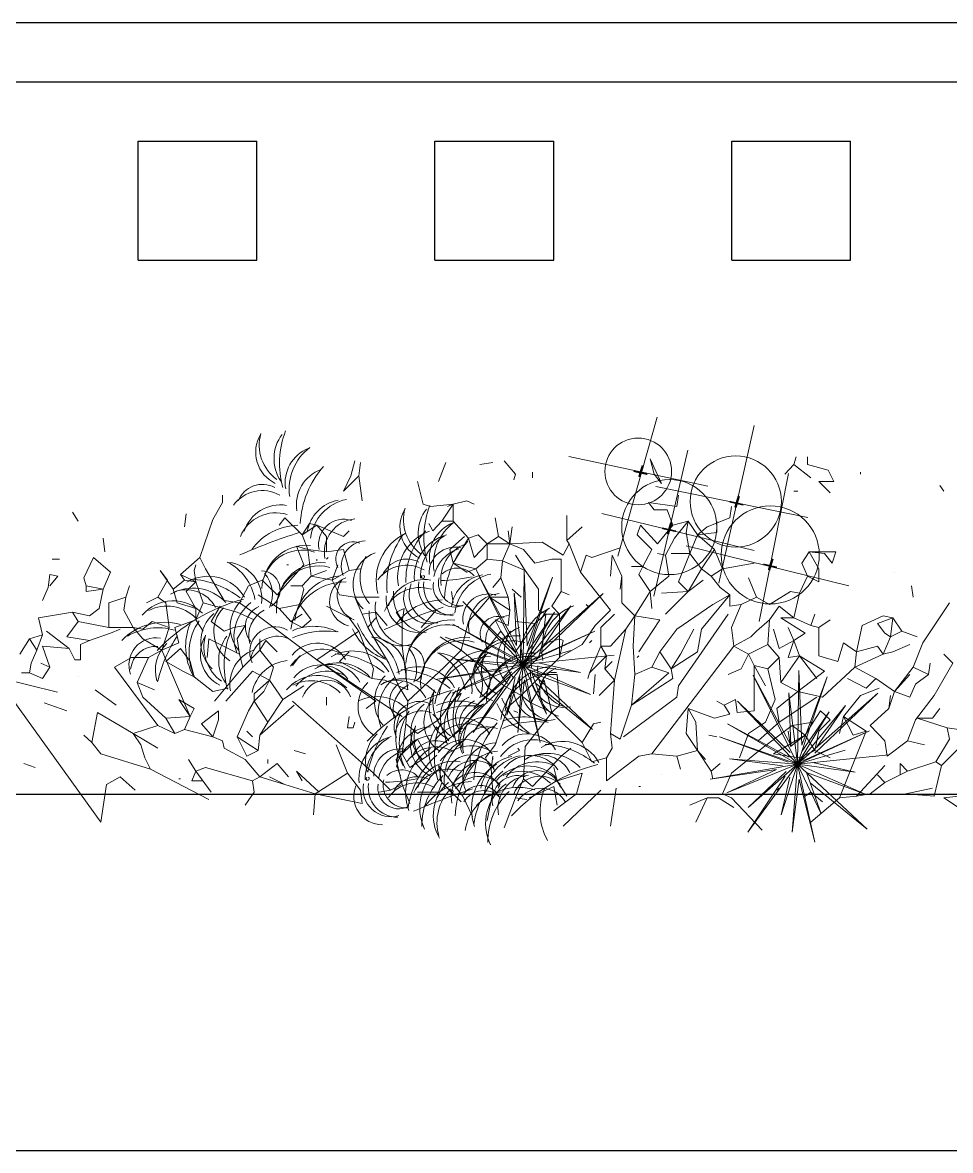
# Model space of a CAD drawing. Header units: metres. Extents: x 3.6 to 34.8, y 2.3 to 26.8.
# Drawn here: x 32.387 to 33.168, y 20.04 to 20.99 of the extents above; entities that cross this region are included whole.
import ezdxf

# ---------------------------------------------------------------- set-up
doc = ezdxf.new("R2010")
doc.units = ezdxf.units.M
for name, color, linetype, lineweight in [('0.05', 132, 'Continuous', 5), ('0.10', 62, 'Continuous', 9), ('0.13', 191, 'Continuous', 9), ('0.18', 141, 'Continuous', 18), ('0.25', 52, 'Continuous', 25), ('0.30', 41, 'Continuous', 30)]:
    doc.layers.add(name, color=color, linetype=linetype, lineweight=lineweight)

# ---------------------------------------------------------------- blocks, each defined once
blk = doc.blocks.new('A$C79F3722F')
at = {"layer": '0.13'}
for p, q in [((2.21, 0.644), (2.214, 0.657)), ((2.234, 0.657), (2.234, 0.644)), ((1.43, 0.624), (1.437, 0.65)), ((1.447, 0.647), (1.444, 0.624)), ((1.597, 0.647), (1.584, 0.614)), ((1.68, 0.647), (1.657, 0.644)), ((1.7, 0.65), (1.72, 0.627)), ((1.957, 0.654), (1.977, 0.61)), ((1.964, 0.627), (1.957, 0.654)), ((2.21, 0.644), (2.194, 0.627)), ((2.194, 0.627), (2.21, 0.644)), ((2.24, 0.62), (2.21, 0.644)), ((2.234, 0.644), (2.27, 0.634)), ((1.444, 0.624), (1.417, 0.597)), ((1.417, 0.597), (1.43, 0.624)), ((1.444, 0.624), (1.45, 0.58)), ((1.72, 0.627), (1.717, 0.617)), ((1.75, 0.63), (1.75, 0.62)), ((1.977, 0.61), (1.964, 0.627)), ((2.27, 0.634), (2.28, 0.614)), ((2.327, 0.63), (2.327, 0.627)), ((1.547, 0.614), (1.557, 0.574)), ((2.21, 0.597), (2.217, 0.597)), ((2.28, 0.614), (2.254, 0.614)), ((2.254, 0.614), (2.274, 0.594)), ((2.467, 0.607), (2.474, 0.597)), ((1.187, 0.547), (1.204, 0.577)), ((1.204, 0.577), (1.204, 0.59)), ((1.61, 0.574), (1.634, 0.58)), ((1.634, 0.58), (1.647, 0.574)), ((1.964, 0.564), (1.954, 0.577)), ((1.954, 0.577), (2.004, 0.57)), ((2.004, 0.57), (2.007, 0.59)), ((0.94, 0.56), (0.95, 0.544)), ((1.14, 0.557), (1.137, 0.534)), ((1.517, 0.557), (1.517, 0.557)), ((1.557, 0.574), (1.57, 0.57)), ((1.57, 0.57), (1.61, 0.574)), ((1.59, 0.544), (1.61, 0.574)), ((1.61, 0.574), (1.6, 0.57)), ((1.61, 0.574), (1.61, 0.544)), ((1.987, 0.564), (1.964, 0.564)), ((1.997, 0.537), (1.987, 0.564)), ((2.097, 0.55), (2.1, 0.57)), ((1.164, 0.48), (1.187, 0.547)), ((1.314, 0.55), (1.304, 0.537)), ((1.344, 0.52), (1.314, 0.55)), ((1.344, 0.52), (1.357, 0.54)), ((1.37, 0.537), (1.344, 0.52)), ((1.357, 0.54), (1.37, 0.537)), ((1.387, 0.517), (1.37, 0.537)), ((1.37, 0.537), (1.417, 0.517)), ((1.574, 0.527), (1.567, 0.54)), ((1.59, 0.544), (1.574, 0.527)), ((1.61, 0.544), (1.59, 0.544)), ((1.61, 0.544), (1.637, 0.514)), ((1.69, 0.517), (1.684, 0.55)), ((1.81, 0.51), (1.81, 0.554)), ((1.934, 0.52), (1.94, 0.537)), ((1.94, 0.537), (1.97, 0.504)), ((1.97, 0.504), (1.997, 0.537)), ((1.997, 0.537), (2.024, 0.544)), ((2, 0.514), (2.024, 0.544)), ((2.024, 0.544), (2.02, 0.524)), ((2.024, 0.544), (2.04, 0.52)), ((2.057, 0.534), (2.097, 0.55)), ((2.074, 0.544), (2.074, 0.524)), ((1.354, 0.494), (1.344, 0.52)), ((1.387, 0.49), (1.387, 0.517)), ((1.387, 0.517), (1.387, 0.49)), ((1.417, 0.517), (1.427, 0.527)), ((1.604, 0.494), (1.63, 0.517)), ((1.637, 0.514), (1.654, 0.52)), ((1.654, 0.52), (1.67, 0.504)), ((1.67, 0.504), (1.69, 0.517)), ((1.69, 0.517), (1.71, 0.504)), ((1.707, 0.527), (1.71, 0.504)), ((1.71, 0.504), (1.714, 0.534)), ((1.81, 0.51), (1.837, 0.534)), ((1.827, 0.517), (1.827, 0.517)), ((1.96, 0.494), (1.934, 0.52)), ((2.02, 0.524), (2.027, 0.487)), ((2.027, 0.487), (2.04, 0.52)), ((2.04, 0.52), (2.057, 0.534)), ((2.074, 0.524), (2.04, 0.52)), ((2.04, 0.52), (2.07, 0.494)), ((2.04, 0.52), (2.07, 0.494)), ((0.997, 0.49), (0.994, 0.514)), ((1.347, 0.467), (1.334, 0.5)), ((1.334, 0.5), (1.354, 0.494)), ((1.61, 0.47), (1.637, 0.514)), ((1.637, 0.514), (1.647, 0.48)), ((1.647, 0.48), (1.67, 0.504)), ((1.657, 0.51), (1.657, 0.51)), ((1.67, 0.477), (1.67, 0.504)), ((1.67, 0.504), (1.71, 0.504)), ((1.71, 0.504), (1.697, 0.474)), ((1.697, 0.474), (1.71, 0.504)), ((1.71, 0.504), (1.767, 0.507)), ((1.71, 0.504), (1.734, 0.494)), ((1.767, 0.507), (1.804, 0.484)), ((1.804, 0.484), (1.814, 0.504)), ((1.814, 0.504), (1.81, 0.51)), ((1.814, 0.504), (1.834, 0.454)), ((1.854, 0.48), (1.904, 0.497)), ((1.984, 0.484), (2, 0.514)), ((0.904, 0.477), (0.917, 0.477)), ((0.96, 0.444), (0.977, 0.48)), ((0.977, 0.48), (1.007, 0.454)), ((1.13, 0.45), (1.164, 0.48)), ((1.164, 0.48), (1.174, 0.46)), ((1.354, 0.494), (1.387, 0.49)), ((1.36, 0.447), (1.354, 0.494)), ((1.37, 0.477), (1.37, 0.474)), ((1.387, 0.49), (1.417, 0.494)), ((1.39, 0.48), (1.387, 0.477)), ((1.417, 0.494), (1.427, 0.457)), ((1.417, 0.494), (1.417, 0.494)), ((1.417, 0.494), (1.427, 0.457)), ((1.56, 0.484), (1.564, 0.484)), ((1.61, 0.47), (1.604, 0.494)), ((1.67, 0.477), (1.65, 0.46)), ((1.697, 0.474), (1.67, 0.477)), ((1.737, 0.457), (1.72, 0.484)), ((1.734, 0.494), (1.754, 0.47)), ((1.754, 0.47), (1.784, 0.477)), ((1.784, 0.477), (1.8, 0.477)), ((1.784, 0.477), (1.8, 0.477)), ((1.8, 0.477), (1.8, 0.42)), ((1.834, 0.454), (1.844, 0.484)), ((1.844, 0.484), (1.854, 0.48)), ((1.887, 0.447), (1.89, 0.484)), ((1.89, 0.484), (1.907, 0.447)), ((1.944, 0.464), (1.96, 0.494)), ((1.984, 0.484), (1.97, 0.487)), ((1.99, 0.447), (1.984, 0.484)), ((1.994, 0.487), (2.027, 0.487)), ((2.027, 0.487), (2.007, 0.437)), ((2.047, 0.46), (2.027, 0.487)), ((2.07, 0.494), (2.047, 0.46)), ((2.07, 0.494), (2.084, 0.46)), ((2.224, 0.47), (2.237, 0.49)), ((2.237, 0.49), (2.284, 0.49)), ((2.264, 0.487), (2.237, 0.49)), ((2.237, 0.49), (2.254, 0.46)), ((2.277, 0.47), (2.264, 0.487)), ((2.284, 0.49), (2.277, 0.47)), ((0.984, 0.457), (0.984, 0.457)), ((1.107, 0.44), (1.094, 0.457)), ((1.094, 0.457), (1.117, 0.424)), ((1.154, 0.457), (1.157, 0.467)), ((1.154, 0.457), (1.157, 0.437)), ((1.174, 0.46), (1.207, 0.404)), ((1.3, 0.414), (1.347, 0.467)), ((1.317, 0.467), (1.32, 0.467)), ((1.387, 0.457), (1.36, 0.447)), ((1.407, 0.467), (1.397, 0.44)), ((1.427, 0.457), (1.397, 0.44)), ((1.427, 0.457), (1.397, 0.44)), ((1.427, 0.457), (1.447, 0.46)), ((1.65, 0.46), (1.61, 0.47)), ((1.634, 0.454), (1.61, 0.47)), ((1.65, 0.46), (1.634, 0.454)), ((1.674, 0.41), (1.65, 0.46)), ((1.694, 0.444), (1.697, 0.474)), ((1.737, 0.457), (1.697, 0.474)), ((1.737, 0.457), (1.76, 0.424)), ((1.944, 0.464), (1.924, 0.464)), ((1.937, 0.45), (1.944, 0.464)), ((2.024, 0.42), (2.047, 0.46)), ((2.047, 0.46), (2.064, 0.447)), ((2.064, 0.447), (2.084, 0.46)), ((2.084, 0.46), (2.14, 0.47)), ((2.234, 0.447), (2.224, 0.47)), ((2.254, 0.46), (2.254, 0.437)), ((0.897, 0.427), (0.9, 0.45)), ((0.9, 0.45), (0.914, 0.447)), ((0.914, 0.447), (0.9, 0.43)), ((0.964, 0.43), (0.96, 0.444)), ((0.99, 0.454), (0.99, 0.454)), ((1.007, 0.454), (0.994, 0.424)), ((1.09, 0.41), (1.107, 0.44)), ((1.117, 0.424), (1.137, 0.44)), ((1.157, 0.437), (1.13, 0.45)), ((1.137, 0.44), (1.13, 0.45)), ((1.157, 0.437), (1.137, 0.44)), ((1.137, 0.44), (1.157, 0.437)), ((1.14, 0.42), (1.157, 0.437)), ((1.157, 0.437), (1.17, 0.4)), ((1.25, 0.43), (1.274, 0.44)), ((1.274, 0.44), (1.284, 0.43)), ((1.36, 0.447), (1.344, 0.43)), ((1.36, 0.447), (1.397, 0.44)), ((1.397, 0.44), (1.41, 0.414)), ((1.694, 0.444), (1.68, 0.427)), ((1.707, 0.41), (1.694, 0.444)), ((1.887, 0.387), (1.834, 0.454)), ((1.907, 0.447), (1.904, 0.424)), ((1.907, 0.447), (1.907, 0.4)), ((1.957, 0.42), (1.937, 0.45)), ((1.974, 0.434), (1.99, 0.447)), ((2.007, 0.437), (2.024, 0.42)), ((2.024, 0.42), (2.05, 0.44)), ((2.064, 0.447), (2.08, 0.427)), ((2.144, 0.41), (2.13, 0.444)), ((2.13, 0.444), (2.13, 0.444)), ((2.13, 0.444), (2.144, 0.41)), ((2.22, 0.417), (2.234, 0.447)), ((2.254, 0.437), (2.234, 0.447)), ((2.387, 0.454), (2.387, 0.454)), ((0.897, 0.427), (0.887, 0.404)), ((0.964, 0.43), (0.994, 0.424)), ((0.964, 0.42), (0.964, 0.43)), ((0.994, 0.424), (0.964, 0.42)), ((0.987, 0.39), (0.994, 0.424)), ((1.034, 0.41), (1.04, 0.43)), ((1.124, 0.4), (1.117, 0.424)), ((1.157, 0.39), (1.14, 0.42)), ((1.234, 0.4), (1.25, 0.43)), ((1.284, 0.43), (1.3, 0.414)), ((1.29, 0.424), (1.29, 0.424)), ((1.344, 0.43), (1.324, 0.43)), ((1.347, 0.424), (1.34, 0.397)), ((1.344, 0.43), (1.347, 0.424)), ((1.61, 0.4), (1.607, 0.42)), ((1.73, 0.41), (1.714, 0.424)), ((1.76, 0.424), (1.76, 0.387)), ((1.8, 0.42), (1.784, 0.394)), ((1.8, 0.42), (1.814, 0.414)), ((1.93, 0.377), (1.957, 0.42)), ((1.957, 0.42), (1.974, 0.434)), ((1.96, 0.39), (1.957, 0.42)), ((2.024, 0.42), (1.977, 0.417)), ((2.024, 0.42), (1.984, 0.38)), ((2.08, 0.427), (2.097, 0.414)), ((2.167, 0.397), (2.204, 0.42)), ((2.204, 0.42), (2.22, 0.417)), ((2.417, 0.43), (2.42, 0.41)), ((1.004, 0.4), (1.034, 0.41)), ((1.004, 0.357), (1.004, 0.4)), ((1.004, 0.4), (1.004, 0.4)), ((1.034, 0.41), (1.03, 0.387)), ((1.09, 0.41), (1.07, 0.4)), ((1.07, 0.4), (1.09, 0.41)), ((1.104, 0.4), (1.09, 0.41)), ((1.11, 0.357), (1.104, 0.4)), ((1.157, 0.39), (1.124, 0.4)), ((1.157, 0.37), (1.17, 0.4)), ((1.17, 0.4), (1.23, 0.384)), ((1.207, 0.404), (1.234, 0.4)), ((1.267, 0.377), (1.234, 0.4)), ((1.304, 0.39), (1.267, 0.414)), ((1.267, 0.414), (1.304, 0.39)), ((1.41, 0.414), (1.437, 0.41)), ((1.437, 0.41), (1.45, 0.38)), ((1.437, 0.41), (1.48, 0.41)), ((1.567, 0.4), (1.58, 0.387)), ((1.657, 0.39), (1.674, 0.41)), ((1.707, 0.41), (1.674, 0.41)), ((1.71, 0.387), (1.674, 0.41)), ((1.71, 0.387), (1.707, 0.41)), ((1.907, 0.4), (1.93, 0.377)), ((2.097, 0.414), (2.047, 0.354)), ((2.067, 0.397), (2.097, 0.414)), ((2.097, 0.414), (2.097, 0.394)), ((2.117, 0.397), (2.144, 0.41)), ((2.144, 0.41), (2.167, 0.397)), ((2.22, 0.417), (2.21, 0.374)), ((2.437, 0.33), (2.484, 0.4)), ((0.88, 0.374), (0.94, 0.384)), ((0.95, 0.367), (0.94, 0.384)), ((0.94, 0.384), (0.97, 0.377)), ((0.97, 0.377), (0.987, 0.39)), ((1.03, 0.387), (1.047, 0.357)), ((1.157, 0.37), (1.157, 0.39)), ((1.184, 0.367), (1.2, 0.394)), ((1.23, 0.384), (1.26, 0.37)), ((1.304, 0.39), (1.34, 0.397)), ((1.324, 0.367), (1.304, 0.39)), ((1.324, 0.367), (1.344, 0.38)), ((1.34, 0.397), (1.36, 0.37)), ((1.427, 0.374), (1.387, 0.394)), ((1.45, 0.38), (1.474, 0.384)), ((1.45, 0.38), (1.46, 0.357)), ((1.474, 0.384), (1.494, 0.36)), ((1.51, 0.384), (1.524, 0.39)), ((1.52, 0.367), (1.51, 0.384)), ((1.524, 0.39), (1.52, 0.367)), ((1.58, 0.387), (1.554, 0.357)), ((1.557, 0.39), (1.557, 0.39)), ((1.637, 0.367), (1.657, 0.39)), ((1.707, 0.36), (1.71, 0.387)), ((1.754, 0.364), (1.773, 0.38)), ((1.76, 0.387), (1.773, 0.38)), ((1.773, 0.38), (1.767, 0.327)), ((1.773, 0.38), (1.797, 0.38)), ((1.784, 0.394), (1.797, 0.38)), ((1.797, 0.38), (1.797, 0.337)), ((1.844, 0.397), (1.847, 0.394)), ((1.86, 0.36), (1.887, 0.387)), ((1.894, 0.38), (1.87, 0.357)), ((1.96, 0.39), (1.96, 0.39)), ((2.004, 0.354), (2.067, 0.397)), ((2.007, 0.254), (2.094, 0.38)), ((2.097, 0.394), (2.117, 0.397)), ((2.117, 0.397), (2.1, 0.357)), ((2.167, 0.37), (2.184, 0.394)), ((2.184, 0.394), (2.21, 0.374)), ((2.24, 0.36), (2.247, 0.38)), ((0.887, 0.344), (0.88, 0.374)), ((0.93, 0.34), (0.95, 0.367)), ((0.95, 0.367), (1.004, 0.357)), ((1.064, 0.354), (1.08, 0.367)), ((1.08, 0.367), (1.11, 0.357)), ((1.12, 0.357), (1.157, 0.37)), ((1.17, 0.35), (1.157, 0.37)), ((1.184, 0.367), (1.207, 0.35)), ((1.184, 0.367), (1.184, 0.367)), ((1.224, 0.357), (1.244, 0.36)), ((1.244, 0.36), (1.23, 0.337)), ((1.267, 0.377), (1.37, 0.3)), ((1.344, 0.357), (1.324, 0.367)), ((1.36, 0.37), (1.344, 0.357)), ((1.374, 0.367), (1.374, 0.367)), ((1.444, 0.35), (1.427, 0.374)), ((1.474, 0.374), (1.46, 0.357)), ((1.52, 0.324), (1.52, 0.367)), ((1.624, 0.317), (1.637, 0.367)), ((1.694, 0.35), (1.684, 0.37)), ((1.684, 0.37), (1.707, 0.36)), ((1.754, 0.364), (1.72, 0.367)), ((1.72, 0.314), (1.754, 0.364)), ((1.837, 0.327), (1.86, 0.36)), ((1.914, 0.354), (1.93, 0.377)), ((1.927, 0.324), (1.93, 0.377)), ((1.974, 0.37), (1.93, 0.377)), ((1.937, 0.314), (1.974, 0.37)), ((2.05, 0.374), (2.05, 0.374)), ((2.144, 0.35), (2.167, 0.37)), ((2.164, 0.327), (2.167, 0.37)), ((2.21, 0.374), (2.187, 0.374)), ((2.187, 0.374), (2.23, 0.347)), ((2.21, 0.374), (2.24, 0.36)), ((2.24, 0.36), (2.254, 0.357)), ((2.254, 0.357), (2.274, 0.37)), ((2.274, 0.37), (2.254, 0.357)), ((2.32, 0.314), (2.33, 0.36)), ((2.33, 0.36), (2.367, 0.377)), ((2.357, 0.364), (2.384, 0.374)), ((2.37, 0.347), (2.357, 0.364)), ((2.37, 0.347), (2.357, 0.364)), ((2.367, 0.377), (2.384, 0.374)), ((2.384, 0.374), (2.38, 0.34)), ((2.384, 0.374), (2.4, 0.35)), ((0.864, 0.337), (0.887, 0.344)), ((0.877, 0.317), (0.887, 0.344)), ((0.934, 0.32), (0.894, 0.35)), ((0.93, 0.34), (0.97, 0.334)), ((1.007, 0.347), (0.97, 0.334)), ((1.004, 0.357), (1.047, 0.357)), ((1.024, 0.354), (1.007, 0.347)), ((1.064, 0.337), (1.047, 0.357)), ((1.047, 0.357), (1.064, 0.354)), ((1.097, 0.317), (1.11, 0.357)), ((1.127, 0.33), (1.12, 0.357)), ((1.17, 0.35), (1.17, 0.35)), ((1.19, 0.347), (1.19, 0.347)), ((1.204, 0.34), (1.204, 0.34)), ((1.224, 0.357), (1.207, 0.35)), ((1.207, 0.35), (1.224, 0.357)), ((1.37, 0.3), (1.444, 0.35)), ((1.444, 0.35), (1.47, 0.284)), ((1.46, 0.357), (1.497, 0.294)), ((1.624, 0.317), (1.587, 0.34)), ((1.67, 0.32), (1.694, 0.35)), ((1.72, 0.314), (1.694, 0.35)), ((1.87, 0.357), (1.87, 0.324)), ((1.887, 0.324), (1.914, 0.354)), ((1.914, 0.354), (1.894, 0.264)), ((1.974, 0.314), (2.004, 0.354)), ((2.01, 0.31), (2.034, 0.354)), ((2.047, 0.354), (2.04, 0.314)), ((2.1, 0.357), (2.104, 0.324)), ((2.104, 0.324), (2.134, 0.34)), ((2.134, 0.34), (2.144, 0.35)), ((2.174, 0.354), (2.184, 0.32)), ((2.2, 0.357), (2.21, 0.334)), ((2.23, 0.347), (2.21, 0.334)), ((2.254, 0.357), (2.254, 0.307)), ((2.367, 0.31), (2.38, 0.34)), ((2.38, 0.34), (2.367, 0.31)), ((2.38, 0.34), (2.37, 0.347)), ((2.38, 0.34), (2.4, 0.35)), ((2.4, 0.35), (2.427, 0.34)), ((0.847, 0.31), (0.864, 0.337)), ((0.877, 0.317), (0.864, 0.337)), ((0.887, 0.324), (0.9, 0.287)), ((0.887, 0.324), (0.934, 0.32)), ((0.944, 0.3), (0.934, 0.32)), ((0.97, 0.334), (0.954, 0.327)), ((0.954, 0.327), (0.954, 0.3)), ((1.097, 0.317), (1.064, 0.337)), ((1.097, 0.317), (1.127, 0.33)), ((1.104, 0.297), (1.13, 0.32)), ((1.13, 0.32), (1.147, 0.297)), ((1.18, 0.337), (1.177, 0.304)), ((1.234, 0.31), (1.18, 0.337)), ((1.23, 0.337), (1.234, 0.31)), ((1.27, 0.317), (1.27, 0.337)), ((1.28, 0.334), (1.27, 0.317)), ((1.28, 0.334), (1.3, 0.314)), ((1.53, 0.247), (1.52, 0.324)), ((1.657, 0.29), (1.67, 0.32)), ((1.76, 0.304), (1.767, 0.327)), ((1.767, 0.327), (1.797, 0.337)), ((1.797, 0.337), (1.797, 0.304)), ((1.797, 0.337), (1.804, 0.334)), ((1.804, 0.334), (1.797, 0.304)), ((1.797, 0.304), (1.837, 0.327)), ((1.854, 0.334), (1.85, 0.33)), ((1.87, 0.324), (1.85, 0.277)), ((1.87, 0.324), (1.88, 0.307)), ((1.87, 0.324), (1.887, 0.324)), ((1.93, 0.274), (1.927, 0.324)), ((1.96, 0.134), (2.104, 0.324)), ((2.13, 0.31), (2.104, 0.324)), ((2.13, 0.31), (2.164, 0.327)), ((2.184, 0.304), (2.164, 0.327)), ((2.164, 0.327), (2.184, 0.304)), ((2.174, 0.334), (2.174, 0.334)), ((2.174, 0.324), (2.174, 0.324)), ((2.184, 0.32), (2.21, 0.334)), ((2.21, 0.334), (2.2, 0.304)), ((2.21, 0.334), (2.22, 0.307)), ((2.287, 0.297), (2.297, 0.33)), ((2.297, 0.33), (2.32, 0.314)), ((2.32, 0.314), (2.357, 0.324)), ((2.357, 0.324), (2.367, 0.31)), ((2.384, 0.314), (2.414, 0.327)), ((2.437, 0.33), (2.42, 0.287)), ((0.867, 0.294), (0.877, 0.317)), ((0.954, 0.3), (0.944, 0.3)), ((1.014, 0.287), (1.044, 0.304)), ((1.044, 0.304), (1.074, 0.304)), ((1.054, 0.26), (1.074, 0.304)), ((1.074, 0.304), (1.097, 0.317)), ((1.147, 0.2), (1.097, 0.317)), ((1.134, 0.307), (1.134, 0.307)), ((1.24, 0.287), (1.234, 0.31)), ((1.24, 0.287), (1.27, 0.317)), ((1.27, 0.317), (1.294, 0.287)), ((1.34, 0.307), (1.327, 0.29)), ((1.474, 0.227), (1.37, 0.3)), ((1.37, 0.3), (1.52, 0.2)), ((1.41, 0.297), (1.427, 0.314)), ((1.594, 0.287), (1.624, 0.317)), ((1.657, 0.29), (1.624, 0.317)), ((1.724, 0.297), (1.72, 0.314)), ((1.74, 0.284), (1.76, 0.304)), ((1.797, 0.304), (1.767, 0.274)), ((1.85, 0.277), (1.88, 0.307)), ((1.88, 0.307), (1.877, 0.284)), ((1.937, 0.307), (1.934, 0.304)), ((1.96, 0.287), (1.974, 0.314)), ((1.994, 0.284), (1.974, 0.314)), ((2.04, 0.314), (1.994, 0.284)), ((1.994, 0.284), (2.01, 0.31)), ((2.13, 0.31), (2.117, 0.284)), ((2.14, 0.29), (2.13, 0.31)), ((2.164, 0.284), (2.184, 0.304)), ((2.184, 0.304), (2.164, 0.284)), ((2.184, 0.304), (2.187, 0.26)), ((2.22, 0.307), (2.187, 0.26)), ((2.2, 0.304), (2.22, 0.307)), ((2.22, 0.307), (2.25, 0.267)), ((2.22, 0.307), (2.264, 0.28)), ((2.254, 0.307), (2.287, 0.297)), ((2.317, 0.287), (2.32, 0.314)), ((2.317, 0.287), (2.32, 0.314)), ((2.317, 0.287), (2.32, 0.314)), ((2.367, 0.31), (2.317, 0.287)), ((2.367, 0.31), (2.384, 0.314)), ((2.49, 0.294), (2.474, 0.31)), ((0.864, 0.277), (0.867, 0.294)), ((0.884, 0.294), (0.9, 0.287)), ((0.9, 0.287), (0.887, 0.267)), ((1.09, 0.184), (1.014, 0.287)), ((1.134, 0.28), (1.104, 0.297)), ((1.134, 0.28), (1.154, 0.27)), ((1.147, 0.297), (1.154, 0.27)), ((1.19, 0.227), (1.24, 0.287)), ((1.257, 0.28), (1.21, 0.227)), ((1.257, 0.28), (1.287, 0.264)), ((1.294, 0.287), (1.287, 0.264)), ((1.364, 0.29), (1.364, 0.29)), ((1.467, 0.267), (1.41, 0.297)), ((1.47, 0.284), (1.467, 0.267)), ((1.484, 0.294), (1.487, 0.294)), ((1.497, 0.294), (1.514, 0.254)), ((1.53, 0.227), (1.594, 0.287)), ((1.564, 0.297), (1.564, 0.297)), ((1.584, 0.194), (1.657, 0.29)), ((1.7, 0.254), (1.657, 0.29)), ((1.697, 0.267), (1.724, 0.297)), ((1.74, 0.284), (1.767, 0.274)), ((1.877, 0.284), (1.89, 0.297)), ((1.89, 0.297), (1.877, 0.284)), ((1.877, 0.284), (1.894, 0.264)), ((1.96, 0.287), (1.93, 0.274)), ((1.99, 0.277), (1.96, 0.287)), ((1.994, 0.284), (1.997, 0.267)), ((2.117, 0.284), (2.094, 0.274)), ((2.16, 0.254), (2.14, 0.29)), ((2.14, 0.29), (2.164, 0.284)), ((2.14, 0.21), (2.14, 0.29)), ((2.164, 0.284), (2.177, 0.23)), ((2.264, 0.28), (2.217, 0.244)), ((2.26, 0.234), (2.317, 0.287)), ((2.317, 0.287), (2.354, 0.267)), ((2.387, 0.244), (2.42, 0.287)), ((2.42, 0.287), (2.447, 0.274)), ((2.447, 0.274), (2.45, 0.294)), ((2.457, 0.237), (2.49, 0.294)), ((0.85, 0.277), (0.864, 0.277)), ((0.887, 0.267), (0.864, 0.277)), ((0.95, 0.27), (0.95, 0.27)), ((1.054, 0.26), (1.084, 0.247)), ((1.064, 0.234), (1.054, 0.26)), ((1.154, 0.27), (1.187, 0.244)), ((1.26, 0.24), (1.287, 0.264)), ((1.287, 0.264), (1.277, 0.244)), ((1.287, 0.264), (1.31, 0.23)), ((1.467, 0.267), (1.49, 0.264)), ((1.49, 0.264), (1.514, 0.254)), ((1.767, 0.274), (1.73, 0.237)), ((1.747, 0.224), (1.77, 0.264)), ((1.767, 0.274), (1.793, 0.274)), ((1.77, 0.264), (1.784, 0.207)), ((1.793, 0.274), (1.797, 0.22)), ((1.847, 0.267), (1.85, 0.277)), ((1.847, 0.267), (1.847, 0.267)), ((1.86, 0.274), (1.857, 0.24)), ((1.894, 0.264), (1.867, 0.237)), ((1.894, 0.264), (1.887, 0.17)), ((1.924, 0.22), (1.99, 0.277)), ((1.924, 0.22), (1.93, 0.274)), ((1.997, 0.267), (1.924, 0.22)), ((2.187, 0.26), (2.217, 0.244)), ((2.304, 0.267), (2.337, 0.25)), ((2.354, 0.267), (2.337, 0.25)), ((2.354, 0.267), (2.387, 0.244)), ((2.414, 0.274), (2.387, 0.244)), ((2.447, 0.274), (2.424, 0.257)), ((0.82, 0.25), (0.99, 0.014)), ((0.98, 0.247), (1.017, 0.22)), ((1.187, 0.244), (1.214, 0.25)), ((1.277, 0.244), (1.26, 0.227)), ((1.26, 0.227), (1.26, 0.24)), ((1.31, 0.23), (1.347, 0.254)), ((1.514, 0.254), (1.53, 0.227)), ((1.514, 0.254), (1.53, 0.247)), ((1.607, 0.164), (1.7, 0.254)), ((1.624, 0.24), (1.617, 0.227)), ((1.73, 0.237), (1.7, 0.254)), ((2.007, 0.254), (2.004, 0.234)), ((2.007, 0.254), (2.007, 0.254)), ((2.217, 0.244), (2.18, 0.214)), ((2.217, 0.244), (2.26, 0.234)), ((2.36, 0.25), (2.327, 0.237)), ((2.387, 0.244), (2.377, 0.214)), ((2.414, 0.234), (2.387, 0.244)), ((2.424, 0.257), (2.414, 0.234)), ((0.89, 0.224), (0.93, 0.21)), ((1.104, 0.197), (1.064, 0.234)), ((1.147, 0.2), (1.127, 0.23)), ((1.127, 0.23), (1.154, 0.214)), ((1.19, 0.227), (1.19, 0.227)), ((1.25, 0.21), (1.26, 0.227)), ((1.26, 0.227), (1.284, 0.19)), ((1.27, 0.167), (1.33, 0.22)), ((1.284, 0.19), (1.31, 0.23)), ((1.327, 0.227), (1.47, 0.1)), ((1.387, 0.234), (1.387, 0.22)), ((1.474, 0.227), (1.457, 0.214)), ((1.53, 0.227), (1.527, 0.187)), ((1.53, 0.227), (1.53, 0.227)), ((1.707, 0.217), (1.73, 0.237)), ((1.73, 0.237), (1.747, 0.224)), ((1.747, 0.224), (1.784, 0.207)), ((1.797, 0.22), (1.784, 0.207)), ((1.904, 0.16), (1.924, 0.22)), ((2.004, 0.234), (1.91, 0.164)), ((1.927, 0.23), (1.927, 0.23)), ((2.087, 0.22), (2.074, 0.227)), ((2.087, 0.22), (2.107, 0.23)), ((2.097, 0.204), (2.087, 0.22)), ((2.107, 0.23), (2.11, 0.207)), ((2.177, 0.23), (2.16, 0.19)), ((2.184, 0.19), (2.25, 0.234)), ((2.327, 0.237), (2.297, 0.2)), ((2.38, 0.237), (2.377, 0.214)), ((2.424, 0.194), (2.457, 0.237)), ((0.974, 0.154), (0.984, 0.207)), ((0.984, 0.207), (1.047, 0.17)), ((1.104, 0.197), (1.147, 0.2)), ((1.147, 0.2), (1.137, 0.177)), ((1.154, 0.214), (1.147, 0.2)), ((1.167, 0.187), (1.197, 0.21)), ((1.197, 0.21), (1.197, 0.194)), ((1.23, 0.164), (1.25, 0.21)), ((1.424, 0.18), (1.427, 0.2)), ((1.584, 0.194), (1.574, 0.204)), ((1.684, 0.15), (1.707, 0.217)), ((1.717, 0.21), (1.724, 0.207)), ((1.784, 0.207), (1.737, 0.147)), ((1.754, 0.214), (1.754, 0.214)), ((1.784, 0.207), (1.837, 0.154)), ((2.02, 0.17), (2.024, 0.214)), ((2.024, 0.214), (2.037, 0.19)), ((2.024, 0.214), (2.07, 0.197)), ((2.07, 0.197), (2.097, 0.204)), ((2.11, 0.207), (2.14, 0.21)), ((2.18, 0.214), (2.184, 0.19)), ((2.244, 0.19), (2.257, 0.21)), ((2.257, 0.21), (2.274, 0.194)), ((2.297, 0.2), (2.29, 0.17)), ((2.297, 0.2), (2.314, 0.167)), ((2.297, 0.2), (2.337, 0.174)), ((2.377, 0.214), (2.344, 0.184)), ((2.454, 0.197), (2.467, 0.214)), ((1.047, 0.17), (1.09, 0.184)), ((1.12, 0.17), (1.09, 0.184)), ((1.12, 0.17), (1.104, 0.197)), ((1.187, 0.164), (1.167, 0.187)), ((1.197, 0.194), (1.187, 0.164)), ((1.284, 0.19), (1.27, 0.167)), ((1.434, 0.18), (1.424, 0.18)), ((1.437, 0.19), (1.434, 0.18)), ((1.52, 0.134), (1.527, 0.187)), ((1.527, 0.187), (1.547, 0.17)), ((1.547, 0.17), (1.584, 0.194)), ((1.627, 0.18), (1.607, 0.164)), ((1.837, 0.154), (1.857, 0.187)), ((1.857, 0.187), (1.87, 0.19)), ((2.037, 0.19), (2.04, 0.14)), ((2.16, 0.19), (2.13, 0.17)), ((2.184, 0.19), (2.147, 0.157)), ((2.154, 0.144), (2.207, 0.184)), ((2.207, 0.184), (2.244, 0.19)), ((2.23, 0.167), (2.207, 0.184)), ((2.23, 0.167), (2.244, 0.19)), ((2.274, 0.194), (2.254, 0.174)), ((2.344, 0.184), (2.37, 0.157)), ((2.41, 0.157), (2.424, 0.194)), ((2.48, 0.18), (2.427, 0.197)), ((2.427, 0.197), (2.454, 0.197)), ((2.48, 0.18), (2.52, 0.174)), ((2.484, 0.16), (2.48, 0.18)), ((0.974, 0.154), (0.96, 0.167)), ((1.06, 0.15), (1.047, 0.17)), ((1.047, 0.17), (1.09, 0.144)), ((1.137, 0.177), (1.12, 0.17)), ((1.187, 0.164), (1.137, 0.177)), ((1.204, 0.157), (1.187, 0.164)), ((1.267, 0.14), (1.23, 0.164)), ((1.23, 0.164), (1.247, 0.13)), ((1.247, 0.174), (1.257, 0.164)), ((1.27, 0.167), (1.267, 0.14)), ((1.52, 0.134), (1.547, 0.16)), ((1.547, 0.16), (1.564, 0.13)), ((1.564, 0.13), (1.607, 0.164)), ((1.89, 0.144), (1.887, 0.17)), ((1.887, 0.17), (1.904, 0.16)), ((2.04, 0.14), (2.02, 0.17)), ((2.06, 0.167), (2.074, 0.164)), ((2.13, 0.17), (2.114, 0.127)), ((2.23, 0.167), (2.174, 0.134)), ((2.204, 0.147), (2.2, 0.174)), ((2.204, 0.147), (2.23, 0.167)), ((2.247, 0.14), (2.23, 0.167)), ((2.254, 0.174), (2.247, 0.14)), ((2.337, 0.174), (2.29, 0.057)), ((2.314, 0.167), (2.337, 0.174)), ((2.46, 0.12), (2.484, 0.16)), ((0.99, 0.134), (0.974, 0.154)), ((1.06, 0.15), (1.067, 0.127)), ((1.207, 0.144), (1.204, 0.157)), ((1.244, 0.124), (1.207, 0.144)), ((1.267, 0.14), (1.247, 0.13)), ((1.247, 0.13), (1.267, 0.14)), ((1.33, 0.14), (1.35, 0.134)), ((1.424, 0.1), (1.404, 0.15)), ((1.667, 0.127), (1.684, 0.15)), ((1.707, 0.13), (1.727, 0.14)), ((1.724, 0.144), (1.727, 0.14)), ((1.737, 0.147), (1.734, 0.09)), ((1.8, 0.13), (1.817, 0.144)), ((1.837, 0.154), (1.854, 0.12)), ((1.88, 0.127), (1.89, 0.144)), ((2.04, 0.14), (2.004, 0.13)), ((2.064, 0.104), (2.04, 0.14)), ((2.04, 0.14), (2.054, 0.124)), ((2.154, 0.144), (2.1, 0.1)), ((2.247, 0.14), (2.22, 0.127)), ((2.247, 0.14), (2.274, 0.127)), ((2.357, 0.15), (2.357, 0.15)), ((2.37, 0.157), (2.374, 0.13)), ((2.374, 0.13), (2.41, 0.157)), ((2.41, 0.157), (2.44, 0.15)), ((2.5, 0.144), (2.47, 0.114)), ((1.077, 0.107), (0.99, 0.134)), ((1.067, 0.127), (1.077, 0.107)), ((1.157, 0.104), (1.144, 0.124)), ((1.27, 0.094), (1.244, 0.124)), ((1.284, 0.124), (1.284, 0.117)), ((1.51, 0.124), (1.52, 0.134)), ((1.52, 0.08), (1.51, 0.124)), ((1.534, 0.11), (1.52, 0.134)), ((1.534, 0.11), (1.564, 0.13)), ((1.677, 0.107), (1.667, 0.127)), ((1.68, 0.13), (1.677, 0.107)), ((1.68, 0.127), (1.68, 0.124)), ((1.75, 0.077), (1.8, 0.13)), ((1.854, 0.12), (1.88, 0.127)), ((1.88, 0.087), (1.937, 0.13)), ((1.88, 0.127), (1.88, 0.087)), ((1.937, 0.13), (1.96, 0.134)), ((2.004, 0.13), (1.96, 0.134)), ((2.004, 0.13), (2.01, 0.107)), ((2.22, 0.127), (2.174, 0.134)), ((2.41, 0.104), (2.46, 0.12)), ((2.47, 0.114), (2.46, 0.12)), ((0.854, 0.117), (0.874, 0.11)), ((1.18, 0.054), (1.077, 0.107)), ((1.15, 0.087), (1.157, 0.104)), ((1.174, 0.11), (1.157, 0.104)), ((1.157, 0.104), (1.184, 0.067)), ((1.257, 0.087), (1.174, 0.11)), ((1.3, 0.117), (1.27, 0.094)), ((1.3, 0.117), (1.32, 0.094)), ((1.334, 0.104), (1.374, 0.067)), ((1.344, 0.087), (1.334, 0.104)), ((1.424, 0.1), (1.367, 0.064)), ((1.447, 0.07), (1.424, 0.1)), ((1.47, 0.1), (1.5, 0.07)), ((1.59, 0.084), (1.584, 0.114)), ((1.584, 0.114), (1.627, 0.06)), ((1.68, 0.067), (1.677, 0.107)), ((1.787, 0.11), (1.793, 0.087)), ((1.793, 0.087), (1.837, 0.1)), ((1.837, 0.1), (1.827, 0.064)), ((2.064, 0.104), (2.08, 0.117)), ((2.067, 0.09), (2.064, 0.104)), ((2.064, 0.104), (2.064, 0.104)), ((2.1, 0.1), (2.084, 0.064)), ((2.32, 0.06), (2.37, 0.114)), ((2.397, 0.097), (2.397, 0.117)), ((2.397, 0.117), (2.41, 0.104)), ((2.41, 0.104), (2.397, 0.097)), ((2.47, 0.114), (2.457, 0.06)), ((0.99, 0.014), (1, 0.08)), ((1, 0.08), (1.024, 0.094)), ((1.024, 0.094), (1.05, 0.07)), ((1.127, 0.09), (1.13, 0.09)), ((1.17, 0.087), (1.15, 0.087)), ((1.27, 0.094), (1.257, 0.087)), ((1.257, 0.087), (1.26, 0.067)), ((1.314, 0.08), (1.27, 0.094)), ((1.287, 0.094), (1.314, 0.08)), ((1.367, 0.064), (1.314, 0.08)), ((1.5, 0.07), (1.52, 0.08)), ((1.534, 0.047), (1.52, 0.08)), ((1.584, 0.067), (1.59, 0.084)), ((1.59, 0.084), (1.624, 0.05)), ((1.6, 0.084), (1.6, 0.084)), ((1.72, 0.057), (1.734, 0.09)), ((1.734, 0.09), (1.75, 0.077)), ((1.793, 0.087), (1.81, 0.06)), ((1.977, 0.097), (1.977, 0.097)), ((2.067, 0.09), (2.067, 0.09)), ((2.37, 0.084), (2.344, 0.064)), ((2.37, 0.084), (2.344, 0.064)), ((2.357, 0.097), (2.37, 0.084)), ((2.37, 0.084), (2.397, 0.097)), ((1.26, 0.067), (1.244, 0.044)), ((1.364, 0.027), (1.367, 0.064)), ((1.45, 0.047), (1.367, 0.064)), ((1.45, 0.047), (1.447, 0.07)), ((1.48, 0.067), (1.5, 0.07)), ((1.547, 0.067), (1.584, 0.067)), ((1.627, 0.06), (1.644, 0.024)), ((1.67, 0.017), (1.68, 0.067)), ((1.69, 0.077), (1.69, 0.074)), ((1.744, 0.057), (1.787, 0.077)), ((1.787, 0.077), (1.793, 0.044)), ((1.827, 0.064), (1.787, 0.034)), ((1.804, 0.007), (1.87, 0.07)), ((1.887, 0.007), (1.897, 0.074)), ((1.937, 0.077), (1.94, 0.077)), ((2.084, 0.064), (2.1, 0.057)), ((2.184, 0.074), (2.18, 0.07)), ((2.24, 0.067), (2.23, 0.06)), ((2.24, 0.067), (2.26, 0.05)), ((2.29, 0.057), (2.32, 0.06)), ((2.344, 0.064), (2.32, 0.06)), ((2.407, 0.064), (2.454, 0.074)), ((2.457, 0.06), (2.407, 0.064)), ((2.5, 0.06), (2.474, 0.057)), ((1.7, 0.004), (1.72, 0.057)), ((1.72, 0.057), (1.74, 0.054)), ((2.027, 0.044), (2.057, 0.057)), ((2.057, 0.057), (2.037, 0.014)), ((2.057, 0.057), (2.077, 0.057)), ((2.077, 0.057), (2.104, 0.04)), ((2.1, 0.057), (2.154, 0)), ((2.29, 0.057), (2.24, 0.014)), ((2.474, 0.057), (2.544, 0.01))]:
    blk.add_line(p, q, dxfattribs=at)
blk = doc.blocks.new('A$C0F580022')
at = {"layer": '0.13'}
for p, q in [((1.0943, 0.9384), (1.0763, 0.1949)), ((0.5598, 0.9312), (0.567, 0.1913)), ((0.8596, 0.7976), (0.8596, 0)), ((0.3431, 0.776), (0.3828, 0.065)), ((0.6609, 0.6533), (1.488, 0.6713)), ((0.2203, 0.5883), (0.9932, 0.6027)), ((0.4515, 0.4006), (1.2171, 0.3862)), ((0.7007, 0.3429), (0, 0.3501))]:
    blk.add_line(p, q, dxfattribs=at)
for points, const_width in [([(1.0866, 0.6814), (1.091, 0.6225)], 0.012), ([(1.0527, 0.6593), (1.1219, 0.6593)], 0.008), ([(0.5604, 0.6165), (0.5648, 0.5576)], 0.012), ([(0.5264, 0.5944), (0.5957, 0.5944)], 0.008), ([(0.8232, 0.3938), (0.8925, 0.3938)], 0.008), ([(0.8571, 0.4159), (0.8616, 0.3569)], 0.012), ([(0.3618, 0.3722), (0.3662, 0.3133)], 0.012), ([(0.3279, 0.3501), (0.3972, 0.3501)], 0.008)]:
    blk.add_lwpolyline(points, dxfattribs=dict(at, const_width=const_width))
for centre, radius in [((1.0763, 0.6064), 0.242), ((0.5598, 0.5811), 0.2348), ((0.8523, 0.3862), 0.225), ((0.3503, 0.3465), 0.1647)]:
    blk.add_circle(centre, radius, dxfattribs=at)
blk = doc.blocks.new('A$C620D6D73')
at = {"layer": '0.10'}
for p, q in [((0.4219, 0.375), (0.1172, 0.7969)), ((0.1172, 0.7969), (0.3516, 0.4453)), ((0.4219, 0.375), (0.375, 0.8203)), ((0.375, 0.8203), (0.4219, 0.4687)), ((0.4219, 0.375), (0.5156, 0.8203)), ((0.4219, 0.4687), (0.5156, 0.8203)), ((0.4219, 0.375), (0.7266, 0.75)), ((0.7266, 0.75), (0.4737, 0.458)), ((0.4219, 0.375), (0.2578, 0.7031)), ((0.2578, 0.7031), (0.3483, 0.4768)), ((0.4219, 0.375), (0.5391, 0.7031)), ((0.5391, 0.7031), (0.4737, 0.458)), ((0.1172, 0.6094), (0.3984, 0.3984)), ((0.4219, 0.375), (0.1172, 0.6094)), ((0.4219, 0.375), (0.3281, 0.6562)), ((0.3281, 0.6562), (0.4152, 0.4386)), ((0.4219, 0.375), (0.7734, 0.6094)), ((0.7734, 0.6094), (0.4687, 0.4219)), ((0.4219, 0.375), (0, 0.5156)), ((0.4219, 0.375), (0.2109, 0.4922)), ((0.4219, 0.375), (0.7969, 0.4922)), ((0.7969, 0.4922), (0.4687, 0.3984)), ((0.1406, 0.3984), (0.3516, 0.3984)), ((0.4219, 0.375), (0.1406, 0.3984)), ((0.4219, 0.375), (0.8203, 0.4219)), ((0.8203, 0.4219), (0.4687, 0.375)), ((0.4219, 0.375), (0.0234, 0.1406)), ((0.4219, 0.375), (0.0703, 0.3047)), ((0.0703, 0.3047), (0.3709, 0.345)), ((0.4219, 0.375), (0.2578, 0.0234)), ((0.4219, 0.375), (0.2578, 0.1641)), ((0.2578, 0.1641), (0.3709, 0.345)), ((0.4219, 0.375), (0.375, 0.0469)), ((0.4219, 0.375), (0.5859, 0)), ((0.4219, 0.375), (0.4453, 0.1172)), ((0.4219, 0.375), (0.7266, 0.1641)), ((0.4219, 0.375), (0.6094, 0.1172)), ((0.4219, 0.375), (0.75, 0.3281)), ((0.4219, 0.375), (0.8203, 0.2109)), ((0.75, 0.3281), (0.4922, 0.3516)), ((0.0234, 0.1406), (0.343, 0.3004)), ((0.3984, 0.3047), (0.2578, 0.0234)), ((0.375, 0.0469), (0.3984, 0.3047)), ((0.4453, 0.1172), (0.4453, 0.3047)), ((0.6094, 0.1172), (0.4687, 0.3281)), ((0.5859, 0), (0.4687, 0.3047)), ((0.5156, 0.3281), (0.7266, 0.1641)), ((0.8203, 0.2109), (0.5156, 0.3281))]:
    blk.add_line(p, q, dxfattribs=at)

msp = doc.modelspace()

# ---------------------------------------------------------------- linework, layer by layer
at = {"layer": '0.05'}
for centre, radius, start, end in [((32.62239, 20.63422), 0.036, 164.42457, 233.96758), ((32.67891, 20.61876), 0.07542, 158.7205, 195.66816), ((32.61251, 20.62805), 0.02908, 148.96736, 244.30949), ((32.63306, 20.62262), 0.03424, 143.23215, 213.35838), ((32.63925, 20.60251), 0.03101, 111.19448, 189.8633), ((32.65532, 20.59723), 0.04372, 127.02293, 188.57308), ((32.69938, 20.564), 0.07853, 138.58052, 177.06236), ((32.64961, 20.5838), 0.03188, 110.48876, 189.18377), ((32.58916, 20.57889), 0.02212, 62.3141, 157.66468), ((32.58887, 20.56592), 0.02988, 60.31827, 143.83627), ((32.65839, 20.5562), 0.03191, 99.99334, 170.99801), ((32.66769, 20.55072), 0.03847, 101.80366, 172.59649), ((32.60026, 20.54495), 0.03211, 72.38115, 157.94844), ((32.60435, 20.55147), 0.03229, 81.08569, 161.51468), ((32.734, 20.56515), 0.02908, 148.96736, 244.30949), ((32.74388, 20.57132), 0.036, 164.42457, 233.96758), ((32.75455, 20.55972), 0.03424, 143.23215, 213.35838), ((32.8004, 20.55586), 0.07542, 158.7205, 195.66816), ((32.65764, 20.55036), 0.02129, 71.96654, 191.58403), ((32.66931, 20.54394), 0.02809, 94.73547, 191.10537), ((32.76074, 20.53961), 0.03101, 111.19448, 189.8633), ((32.77681, 20.53434), 0.04372, 127.02293, 188.57308), ((32.78383, 20.05144), 0.53475, 107.85177, 113.56064), ((32.62002, 20.51737), 0.04922, 91.15714, 144.10607), ((32.72858, 20.52043), 0.04368, 116.15193, 195.07725), ((32.7653, 20.51663), 0.07141, 143.84044, 185.55611), ((32.74422, 20.52306), 0.04127, 110.58141, 190.57012), ((32.76937, 20.52039), 0.05951, 135.88983, 181.99427), ((32.75401, 20.52273), 0.03714, 105.28656, 185.03132), ((32.62654, 20.51231), 0.03748, 85.37372, 162.94235), ((32.66556, 20.53804), 0.01465, 68.05291, 208.73212), ((32.67701, 20.53212), 0.02149, 93.78441, 201.06366), ((32.76352, 20.52192), 0.04145, 120.41687, 179.7455), ((32.7711, 20.52091), 0.03188, 110.48876, 189.18377), ((32.82087, 20.5011), 0.07853, 138.58052, 177.06236), ((32.62269, 20.51136), 0.03427, 72.36096, 176.73925), ((32.69404, 20.51652), 0.02869, 110.60391, 225.37512), ((32.70482, 20.52233), 0.03355, 147.51787, 220.34741), ((32.75153, 20.52617), 0.02206, 77.50775, 182.70102), ((32.76366, 20.51738), 0.0308, 107.06646, 168.86966), ((32.54004, 20.49669), 0.04341, 9.78876, 63.33539), ((32.55753, 20.50438), 0.03109, 353.40354, 84.13898), ((32.63638, 20.4968), 0.03558, 74.54577, 186.65075), ((32.6392, 20.49701), 0.03815, 85.61033, 176.20568), ((32.71036, 20.50303), 0.02988, 60.31827, 143.83627), ((32.71065, 20.516), 0.02212, 62.3141, 157.66468), ((32.75305, 20.51147), 0.01903, 40.87067, 131.78425), ((32.54343, 20.48831), 0.0353, 30.06731, 120.67635), ((32.52446, 20.44777), 0.07356, 51.50095, 86.59257), ((32.58776, 20.512), 0.0162, 302.87272, 88.4095), ((32.57026, 20.50828), 0.0272, 336.38525, 40.57919), ((32.65847, 20.48189), 0.04223, 95.66125, 174.07469), ((32.66688, 20.50251), 0.02125, 110.8687, 255.45656), ((32.67476, 20.50795), 0.02267, 146.08514, 247.87602), ((32.72584, 20.48857), 0.03229, 81.08569, 161.51468), ((32.72434, 20.52308), 0.00134, 125.70316, 72.58798), ((32.75639, 20.51763), 0.01908, 166.06793, 273.36467), ((32.73316, 20.6915), 0.17158, 272.10008, 280.95234), ((32.77989, 20.4933), 0.03191, 99.99334, 170.99801), ((32.78919, 20.48782), 0.03847, 101.80366, 172.59649), ((32.53063, 20.47599), 0.03762, 43.0118, 120.08932), ((32.52478, 20.48405), 0.02822, 28.34949, 112.88269), ((32.65888, 20.47243), 0.04646, 89.07785, 171.72358), ((32.72175, 20.48205), 0.03211, 72.38115, 157.94844), ((32.73261, 20.50802), 0.03328, 174.58223, 253.91852), ((32.72943, 20.50509), 0.02144, 155.22632, 296.10324), ((32.73663, 20.50829), 0.02402, 158.20514, 270.10045), ((32.74402, 20.51468), 0.02363, 169.81463, 286.31249), ((32.74977, 20.5156), 0.02498, 172.3439, 269.74451), ((32.75067, 20.51558), 0.01788, 170.94332, 294.23297), ((32.51392, 20.46902), 0.03397, 43.52309, 140.09473), ((32.61229, 20.35593), 0.15344, 104.79492, 136.79718), ((32.59273, 20.4809), 0.03079, 134.73736, 219.97406), ((32.60229, 20.47226), 0.03717, 128.04005, 201.03268), ((32.71711, 20.49685), 0.03304, 170.90841, 254.18276), ((32.72152, 20.50433), 0.02824, 174.2818, 281.07214), ((32.74152, 20.45447), 0.04922, 91.15714, 144.10607), ((32.77913, 20.48746), 0.02129, 71.96654, 191.58403), ((32.7908, 20.48104), 0.02809, 94.73547, 191.10537), ((32.50869, 20.46403), 0.03445, 44.92494, 116.49653), ((32.56845, 20.46824), 0.03134, 130.19737, 226.25947), ((32.5769, 20.477), 0.0288, 135.83926, 238.33154), ((32.5932, 20.481), 0.01849, 112.36763, 221.62349), ((32.60184, 20.47357), 0.02423, 117.73447, 195.69359), ((32.70636, 20.49235), 0.02743, 175.52788, 286.26639), ((32.90532, 19.98854), 0.53475, 107.85177, 113.56064), ((32.85007, 20.45754), 0.04368, 116.15193, 195.07725), ((32.88679, 20.45373), 0.07141, 143.84044, 185.55611), ((32.86571, 20.46016), 0.04127, 110.58141, 190.57012), ((32.50659, 20.43504), 0.04982, 74.23662, 135.99326), ((32.57485, 20.46461), 0.05046, 157.879, 209.1032), ((32.57472, 20.45912), 0.04739, 145.26679, 206.43502), ((32.73479, 20.51177), 0.07135, 203.10562, 233.27595), ((32.74418, 20.44847), 0.03427, 72.36096, 176.73925), ((32.74803, 20.44941), 0.03748, 85.37372, 162.94235), ((32.78705, 20.47514), 0.01465, 68.05291, 208.73212), ((32.79851, 20.46923), 0.02149, 93.78441, 201.06366), ((32.50124, 20.42956), 0.05065, 74.03991, 120.50197), ((32.61865, 20.40712), 0.12104, 146.66856, 166.78642), ((32.56593, 20.45809), 0.02908, 148.96736, 244.30949), ((32.57581, 20.46426), 0.036, 164.42457, 233.96758), ((32.58648, 20.45266), 0.03424, 143.23215, 213.35838), ((32.63232, 20.4488), 0.07542, 158.7205, 195.66816), ((32.5997, 20.45982), 0.02125, 60.77351, 205.36136), ((32.60162, 20.45043), 0.02267, 68.35405, 170.14493), ((32.63238, 20.43527), 0.0462, 63.81634, 113.052), ((32.64233, 20.40615), 0.07135, 82.95411, 113.12444), ((32.70746, 20.49763), 0.0462, 203.17806, 252.41372), ((32.66153, 20.4338), 0.04341, 9.78876, 63.33539), ((32.80352, 20.43607), 0.03748, 85.37372, 162.94235), ((32.81553, 20.45362), 0.02869, 110.60391, 225.37512), ((32.82631, 20.45944), 0.03355, 147.51787, 220.34741), ((32.49947, 20.44904), 0.02278, 80.4948, 200.09521), ((32.49955, 20.44301), 0.02159, 86.19464, 173.46131), ((32.5299, 20.44455), 0.03096, 133.3862, 197.03936), ((32.63523, 20.43985), 0.02743, 29.96367, 140.70218), ((32.67903, 20.44149), 0.03109, 353.40354, 84.13898), ((32.70926, 20.4491), 0.0162, 302.87272, 88.4095), ((32.69176, 20.44538), 0.0272, 336.38525, 40.57919), ((32.75787, 20.43391), 0.03558, 74.54577, 186.65075), ((32.76069, 20.43411), 0.03815, 85.61033, 176.20568), ((32.79966, 20.43512), 0.03427, 72.36096, 176.73925), ((32.59266, 20.43255), 0.03101, 111.19448, 189.8633), ((32.63989, 20.42916), 0.03304, 62.0473, 145.32166), ((32.66492, 20.42541), 0.0353, 30.06731, 120.67635), ((32.64595, 20.38487), 0.07356, 51.50095, 86.59257), ((32.78037, 20.40953), 0.04646, 89.07785, 171.72358), ((32.71702, 20.42045), 0.04341, 9.78876, 63.33539), ((32.73451, 20.42815), 0.03109, 353.40354, 84.13898), ((32.77996, 20.41899), 0.04223, 95.66125, 174.07469), ((32.78838, 20.43961), 0.02125, 110.8687, 255.45656), ((32.79625, 20.44506), 0.02267, 146.08514, 247.87602), ((32.81336, 20.42056), 0.03558, 74.54577, 186.65075), ((32.81618, 20.42077), 0.03815, 85.61033, 176.20568), ((32.61338, 20.41926), 0.03355, 95.88265, 168.71219), ((32.63789, 20.4207), 0.02824, 35.15792, 141.94826), ((32.65212, 20.4131), 0.03762, 43.0118, 120.08932), ((32.64628, 20.42115), 0.02822, 28.34949, 112.88269), ((32.72041, 20.41207), 0.0353, 30.06731, 120.67635), ((32.70144, 20.37153), 0.07356, 51.50095, 86.59257), ((32.76474, 20.43576), 0.0162, 302.87272, 88.4095), ((32.74724, 20.43204), 0.0272, 336.38525, 40.57919), ((32.83545, 20.40565), 0.04223, 95.66125, 174.07469), ((32.84302, 20.44144), 0.02824, 174.2818, 281.07214), ((32.8541, 20.44513), 0.03328, 174.58223, 253.91852), ((32.84386, 20.42627), 0.02125, 110.8687, 255.45656), ((32.63541, 20.40612), 0.03397, 43.52309, 140.09473), ((32.63019, 20.40113), 0.03445, 44.92494, 116.49653), ((32.64334, 20.41037), 0.03328, 62.31154, 141.64783), ((32.64308, 20.41468), 0.02144, 20.12683, 161.00374), ((32.71422, 20.418), 0.03079, 134.73736, 219.97406), ((32.72378, 20.40936), 0.03717, 128.04005, 201.03268), ((32.70761, 20.39975), 0.03762, 43.0118, 120.08932), ((32.70176, 20.40781), 0.02822, 28.34949, 112.88269), ((32.71469, 20.4181), 0.01849, 112.36763, 221.62349), ((32.83585, 20.39619), 0.04646, 89.07785, 171.72358), ((32.8386, 20.43395), 0.03304, 170.90841, 254.18276), ((32.69839, 20.4141), 0.0288, 135.83926, 238.33154), ((32.78927, 20.27969), 0.15344, 104.79492, 136.79718), ((32.72333, 20.41067), 0.02423, 117.73447, 195.69359), ((32.75871, 20.41214), 0.02908, 148.96736, 244.30949), ((32.7686, 20.41831), 0.036, 164.42457, 233.96758), ((32.76971, 20.40466), 0.03079, 134.73736, 219.97406), ((32.77927, 20.39602), 0.03717, 128.04005, 201.03268), ((32.77927, 20.40671), 0.03424, 143.23215, 213.35838), ((32.82511, 20.40285), 0.07542, 158.7205, 195.66816), ((32.82785, 20.42945), 0.02743, 175.52788, 286.26639), ((32.68567, 20.38779), 0.03445, 44.92494, 116.49653), ((32.72119, 20.39692), 0.02125, 60.77351, 205.36136), ((32.74542, 20.392), 0.03134, 130.19737, 226.25947), ((32.75388, 20.40076), 0.0288, 135.83926, 238.33154), ((32.75387, 20.37237), 0.0462, 63.81634, 113.052), ((32.77018, 20.40476), 0.01849, 112.36763, 221.62349), ((32.78545, 20.3866), 0.03101, 111.19448, 189.8633), ((32.77882, 20.39733), 0.02423, 117.73447, 195.69359), ((32.80153, 20.38132), 0.04372, 127.02293, 188.57308), ((32.82896, 20.43473), 0.0462, 203.17806, 252.41372), ((32.85628, 20.44887), 0.07135, 203.10562, 233.27595), ((32.72311, 20.38754), 0.02267, 68.35405, 170.14493), ((32.75183, 20.38837), 0.05046, 157.879, 209.1032), ((32.7517, 20.38288), 0.04739, 145.26679, 206.43502), ((32.76382, 20.34326), 0.07135, 82.95411, 113.12444), ((32.79562, 20.33089), 0.12104, 146.66856, 166.78642), ((32.73111, 20.36802), 0.02869, 90.85494, 205.62615), ((32.7429, 20.38185), 0.02908, 148.96736, 244.30949), ((32.75279, 20.38802), 0.036, 164.42457, 233.96758), ((32.76346, 20.37642), 0.03424, 143.23215, 213.35838), ((32.8093, 20.37256), 0.07542, 158.7205, 195.66816), ((32.76138, 20.36626), 0.03304, 62.0473, 145.32166), ((32.75672, 20.37695), 0.02743, 29.96367, 140.70218), ((32.77668, 20.38358), 0.02125, 60.77351, 205.36136), ((32.7786, 20.3742), 0.02267, 68.35405, 170.14493), ((32.79581, 20.36789), 0.03188, 110.48876, 189.18377), ((32.84558, 20.34809), 0.07853, 138.58052, 177.06236), ((32.80936, 20.35903), 0.0462, 63.81634, 113.052), ((32.81931, 20.32992), 0.07135, 82.95411, 113.12444), ((32.70742, 20.35277), 0.03714, 105.28656, 185.03132), ((32.71693, 20.35196), 0.04145, 120.41687, 179.7455), ((32.70688, 20.36831), 0.03096, 133.3862, 197.03936), ((32.73487, 20.35636), 0.03355, 95.88265, 168.71219), ((32.81221, 20.36361), 0.02743, 29.96367, 140.70218), ((32.70495, 20.35621), 0.02206, 77.50775, 182.70102), ((32.75335, 20.34129), 0.04368, 121.15281, 200.07813), ((32.73508, 20.35001), 0.02988, 60.31827, 143.83627), ((32.73536, 20.36298), 0.02212, 62.3141, 157.66468), ((32.75939, 20.3578), 0.02824, 35.15792, 141.94826), ((32.76964, 20.35631), 0.03101, 111.19448, 189.8633), ((32.76484, 20.34747), 0.03328, 62.31154, 141.64783), ((32.78572, 20.35103), 0.04372, 127.02293, 188.57308), ((32.7866, 20.35467), 0.02869, 90.85494, 205.62615), ((32.81687, 20.35292), 0.03304, 62.0473, 145.32166), ((32.8419, 20.34917), 0.0353, 30.06731, 120.67635), ((32.82293, 20.30863), 0.07356, 51.50095, 86.59257), ((32.71708, 20.34742), 0.0308, 107.06646, 168.86966), ((32.78249, 20.31864), 0.07141, 130.67396, 172.38962), ((32.76457, 20.35179), 0.02144, 20.12683, 161.00374), ((32.76756, 20.34449), 0.02402, 46.12961, 158.02492), ((32.82977, 20.3178), 0.07853, 138.58052, 177.06236), ((32.79035, 20.34302), 0.03355, 95.88265, 168.71219), ((32.8046, 20.34029), 0.03191, 99.99334, 170.99801), ((32.8139, 20.33481), 0.03847, 101.80366, 172.59649), ((32.81487, 20.34446), 0.02824, 35.15792, 141.94826), ((32.8291, 20.33686), 0.03762, 43.0118, 120.08932), ((32.82325, 20.34492), 0.02822, 28.34949, 112.88269), ((32.70646, 20.34151), 0.01903, 40.87067, 131.78425), ((32.74647, 20.32904), 0.03211, 72.38115, 157.94844), ((32.75055, 20.33556), 0.03229, 81.08569, 161.51468), ((32.76282, 20.32858), 0.04127, 125.65995, 205.64865), ((32.78, 20.3376), 0.03188, 110.48876, 189.18377), ((32.80883, 20.32795), 0.04368, 121.15281, 200.07813), ((32.83798, 20.3053), 0.07141, 130.67396, 172.38962), ((32.81239, 20.32988), 0.03397, 43.52309, 140.09473), ((32.80716, 20.32489), 0.03445, 44.92494, 116.49653), ((32.82032, 20.33413), 0.03328, 62.31154, 141.64783), ((32.91076, 20.21679), 0.15344, 104.79492, 136.79718), ((32.82006, 20.33845), 0.02144, 20.12683, 161.00374), ((32.67776, 20.35312), 0.00134, 125.70316, 72.58798), ((32.70981, 20.34767), 0.01908, 166.06793, 273.36467), ((32.68657, 20.52154), 0.17158, 272.10008, 280.95234), ((32.71927, 20.31972), 0.02988, 60.31827, 143.83627), ((32.71955, 20.33269), 0.02212, 62.3141, 157.66468), ((32.78282, 20.31311), 0.05951, 134.23579, 180.34024), ((32.76623, 20.30146), 0.04922, 91.15714, 144.10607), ((32.77012, 20.32205), 0.03714, 131.19874, 210.9435), ((32.76847, 20.33477), 0.02363, 29.91758, 146.41544), ((32.77199, 20.33012), 0.02498, 46.48555, 143.88616), ((32.80385, 20.33445), 0.02129, 71.96654, 191.58403), ((32.81551, 20.32803), 0.02809, 94.73547, 191.10537), ((32.82305, 20.33115), 0.02402, 46.12961, 158.02492), ((32.69005, 20.33833), 0.02402, 158.20514, 270.10045), ((32.69743, 20.34472), 0.02363, 169.81463, 286.31249), ((32.70319, 20.34564), 0.02498, 172.3439, 269.74451), ((32.70409, 20.34562), 0.01788, 170.94332, 294.23297), ((32.93003, 19.83553), 0.53475, 107.85177, 113.56064), ((32.77754, 20.31605), 0.04145, 136.48457, 195.81319), ((32.74845, 20.34231), 0.00134, 243.64208, 190.5269), ((32.77265, 20.32952), 0.01788, 21.99709, 145.28674), ((32.77537, 20.32408), 0.01908, 42.86539, 150.16213), ((32.79809, 20.30452), 0.03847, 101.80366, 172.59649), ((32.80506, 20.29591), 0.04982, 74.23662, 135.99326), ((32.8183, 20.31524), 0.04127, 125.65995, 205.64865), ((32.83831, 20.29977), 0.05951, 134.23579, 180.34024), ((32.82396, 20.32143), 0.02363, 29.91758, 146.41544), ((32.87332, 20.32547), 0.05046, 157.879, 209.1032)]:
    msp.add_arc(centre, radius, start, end, dxfattribs=at)
at = {"layer": '0.25', "ltscale": 0.01}
for p, q in [((32.48438, 20.89), (32.58438, 20.89)), ((32.48438, 20.79), (32.48438, 20.89)), ((32.58438, 20.79), (32.58438, 20.89)), ((32.73438, 20.79), (32.73438, 20.89)), ((32.73438, 20.89), (32.83438, 20.89)), ((32.83438, 20.79), (32.83438, 20.89)), ((32.98438, 20.79), (32.98438, 20.89)), ((32.98438, 20.89), (33.08438, 20.89)), ((33.08438, 20.79), (33.08438, 20.89)), ((32.48438, 20.79), (32.58438, 20.79)), ((32.73438, 20.79), (32.83438, 20.79)), ((32.98438, 20.79), (33.08438, 20.79))]:
    msp.add_line(p, q, dxfattribs=at)
at = {"layer": '0.30', "ltscale": 0.01}
for p, q in [((31.83438, 20.99), (33.98438, 20.99)), ((31.88438, 20.94), (33.93438, 20.94)), ((31.98438, 20.34), (33.98438, 20.34)), ((31.98438, 20.04), (33.98438, 20.04))]:
    msp.add_line(p, q, dxfattribs=at)

# ---------------------------------------------------------------- block references
at = {"layer": '0.10', "xscale": 0.4783417610828246, "yscale": 0.4783417610828261, "zscale": 0.4783417610828261}
msp.add_blockref('A$C79F3722F', (31.97955, 20.30984), dxfattribs=at)
at = {"layer": '0.18'}
for name, p, xscale, yscale, zscale, rotation in [('A$C0F580022', (32.07262, 20.68411), -0.2634692857358961, 0.2634692857358954, 0.2634692857358962, 167.3830802984997), ('A$C0F580022', (32.86013, 20.6827), -0.1706503104840096, 0.1706503104840104, 0.1706503104840109, 167.3830802984995), ('A$C620D6D73', (32.86576, 20.36986), -0.1734246919073372, 0.1734246919073387, 0.1734246919073388, 347.3830802984995), ('A$C620D6D73', (33.09696, 20.28594), -0.1734246919073372, 0.1734246919073387, 0.1734246919073388, 347.3830802984995)]:
    msp.add_blockref(name, p, dxfattribs=dict(at, xscale=xscale, yscale=yscale, zscale=zscale, rotation=rotation))

doc.saveas('drawing.dxf')
